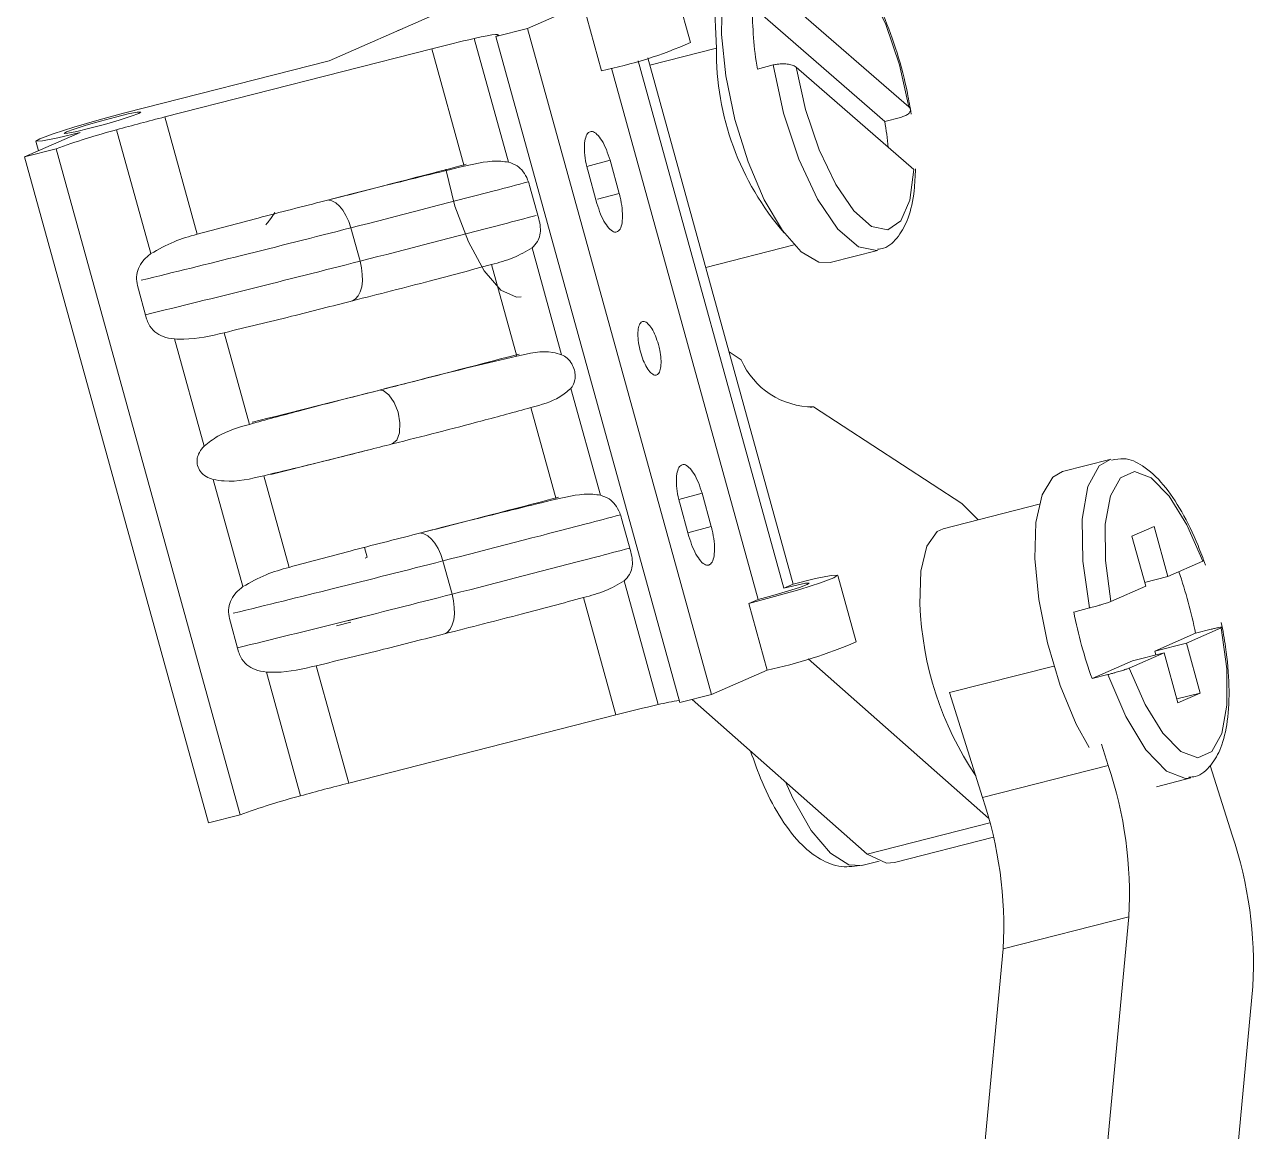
# Model space of a CAD drawing. Header units: millimetres. Extents: x 0 to 1189, y 0 to 841.
# Drawn here: x 305.9 to 313, y 554.28 to 560.67 of the extents above; entities that cross this region are included whole.
import ezdxf

# ---------------------------------------------------------------- set-up
doc = ezdxf.new("R2010")
doc.units = ezdxf.units.MM
doc.layers.get('0').update_dxf_attribs({"lineweight": 18})

msp = doc.modelspace()

# ---------------------------------------------------------------- linework, layer by layer
at = {"color": 7, "linetype": 'Continuous', "lineweight": 15}
for p, q in [((309.768, 563.5595), (309.8976, 560.5386)), ((309.7478, 560.5706), (309.6414, 560.9556)), ((308.8049, 560.6517), (309.127, 560.7927)), ((309.2334, 560.4077), (309.127, 560.7927)), ((310.8715, 560.1149), (310.1066, 560.7793)), ((311.011, 560.1979), (310.3305, 560.789)), ((307.6584, 560.4649), (308.2382, 560.7186)), ((308.6232, 560.6054), (308.8049, 560.6517)), ((308.8049, 560.6517), (309.8689, 556.8018)), ((308.4976, 560.5938), (308.6953, 559.8785)), ((308.6232, 560.6054), (309.6872, 556.7554)), ((306.7077, 560.1401), (308.2523, 560.5342)), ((308.2523, 560.5342), (308.4397, 559.8562)), ((309.5017, 560.4818), (310.3423, 557.4405)), ((307.6584, 560.4649), (306.4773, 560.1635)), ((309.2906, 560.4226), (310.1394, 557.3517)), ((310.2876, 557.4165), (309.445, 560.4652)), ((310.1346, 560.4175), (310.2254, 560.4407)), ((310.3585, 560.4272), (311.039, 559.8361)), ((306.7077, 560.1401), (306.8952, 559.462)), ((310.8715, 560.1149), (310.9624, 560.1381)), ((306.4296, 560.0661), (306.6274, 559.3504)), ((306.2196, 560.0508), (305.8975, 559.9098)), ((305.9629, 560.0006), (305.9782, 559.9452)), ((305.8975, 559.9098), (306.0792, 559.9562)), ((306.0792, 559.9562), (307.1433, 556.1062)), ((305.8975, 559.9098), (306.9615, 556.0599)), ((309.3358, 559.6973), (309.2826, 559.8898)), ((309.1538, 559.8334), (309.207, 559.6409)), ((308.8175, 559.7445), (308.8707, 559.552)), ((307.8371, 559.3066), (307.7839, 559.4991)), ((308.8319, 559.3841), (309.0028, 558.7661)), ((309.8365, 559.2705), (310.3466, 559.4006)), ((310.5562, 559.2993), (310.8288, 559.3689)), ((308.5969, 559.2873), (308.7433, 558.7578)), ((306.603, 558.9734), (306.5498, 559.1659)), ((306.7638, 558.8569), (306.935, 558.2376)), ((307.0523, 558.8933), (307.1987, 558.3636)), ((310.0411, 558.7368), (309.9715, 558.7821)), ((309.0565, 558.5716), (309.2273, 557.9535)), ((308.8254, 558.4607), (308.9717, 557.9312)), ((310.4592, 558.4647), (310.441, 558.4601)), ((311.3175, 557.9063), (310.4592, 558.4647)), ((307.3205, 558.073), (307.8887, 558.2162)), ((312.1719, 558.1609), (311.8993, 558.0914)), ((307.2808, 558.0667), (307.4272, 557.537)), ((306.9883, 558.0447), (307.1595, 557.4254)), ((309.8679, 557.7723), (309.8147, 557.9648)), ((309.6858, 557.9084), (309.739, 557.7159)), ((311.7639, 557.902), (311.2096, 557.7605)), ((311.4116, 557.8121), (311.3175, 557.9063)), ((309.3495, 557.8195), (309.4027, 557.627)), ((312.4291, 557.773), (312.3002, 557.7167)), ((312.3002, 557.7167), (312.38, 557.4279)), ((312.5089, 557.4843), (312.4291, 557.773)), ((307.8634, 557.6525), (307.879, 557.596)), ((307.879, 557.596), (307.8661, 557.5903)), ((308.3691, 557.3816), (308.3159, 557.5741)), ((312.7106, 557.5725), (312.5089, 557.4843)), ((309.364, 557.4592), (309.5617, 556.7439)), ((310.2876, 557.4165), (310.3423, 557.4405)), ((310.7054, 557.1056), (310.599, 557.4906)), ((312.38, 557.4279), (312.1783, 557.3397)), ((312.374, 557.4499), (312.5089, 557.4843)), ((309.129, 557.3623), (309.3164, 556.6843)), ((310.0846, 557.3277), (310.1394, 557.3517)), ((310.191, 556.9427), (310.0846, 557.3277)), ((311.9636, 557.2788), (312.0544, 557.302)), ((307.135, 557.0484), (307.0818, 557.2409)), ((307.7836, 557.2199), (307.7018, 557.199)), ((307.848, 557.2481), (307.7662, 557.2272)), ((312.4336, 557.0529), (312.6683, 557.1556)), ((312.6153, 557.0993), (312.817, 557.1875)), ((312.6683, 557.1556), (312.7591, 557.1788)), ((312.4336, 557.0529), (312.6153, 557.0993)), ((312.6951, 556.8105), (312.6153, 557.0993)), ((310.4286, 557.0078), (311.4719, 556.0869)), ((312.2847, 556.9547), (312.4864, 557.0429)), ((312.3047, 556.9965), (312.4864, 557.0429)), ((312.4396, 557.031), (312.4336, 557.0529)), ((312.4864, 557.0429), (312.5662, 556.7542)), ((307.2959, 556.9319), (307.4937, 556.2162)), ((307.5844, 556.9683), (307.7718, 556.2901)), ((309.8689, 556.8018), (310.191, 556.9427)), ((312.07, 556.8938), (312.3047, 556.9965)), ((312.07, 556.8938), (312.1609, 556.917)), ((309.6872, 556.7554), (309.8689, 556.8018)), ((311.2456, 556.8126), (311.437, 556.2065)), ((312.5602, 556.7761), (312.6951, 556.8105)), ((312.5662, 556.7542), (312.6951, 556.8105)), ((309.7574, 556.7733), (310.7704, 555.879)), ((307.7718, 556.2901), (309.3164, 556.6843)), ((312.125, 556.515), (312.1639, 556.392)), ((311.437, 556.2065), (312.1639, 556.392)), ((312.8807, 555.9894), (312.7535, 556.3923)), ((312.4418, 556.2689), (312.6417, 556.3199)), ((306.9615, 556.0599), (307.1433, 556.1062)), ((311.479, 556.0598), (310.7704, 555.879)), ((310.9278, 555.831), (311.4991, 555.9767)), ((310.7387, 555.8137), (310.8385, 555.8391)), ((312.2828, 555.5176), (311.556, 555.3321)), ((312.2828, 555.5176), (312.0759, 553.3173)), ((311.556, 555.3321), (311.3845, 553.5085)), ((312.8615, 553.6458), (312.9996, 555.115))]:
    msp.add_line(p, q, dxfattribs=at)
at = {"color": 8, "linetype": 'Continuous', "lineweight": 15}
for p, q in [((308.0827, 560.6497), (308.0526, 560.6374)), ((309.5132, 560.4405), (309.8976, 560.5386)), ((309.1485, 559.8544), (309.2826, 559.8898)), ((309.2105, 559.6642), (309.3358, 559.6973)), ((309.6805, 557.9294), (309.8147, 557.9648)), ((309.7333, 557.7368), (309.8679, 557.7723)), ((311.2456, 556.8126), (311.8487, 556.9665))]:
    msp.add_line(p, q, dxfattribs=at)
at = {"color": 7, "linetype": 'Continuous', "lineweight": 15}
for points in [[(310.0864, 561.1403), (310.0228, 561.1009), (309.9633, 560.993), (309.9304, 560.8278), (309.9264, 560.6175), (309.9518, 560.3777), (310.0045, 560.1262), (310.0808, 559.8816), (310.1748, 559.6621), (310.2798, 559.484), (310.3878, 559.3605)], [(311.011, 560.1979), (310.9559, 560.442), (310.8771, 560.6748), (310.7816, 560.876), (310.6776, 561.0281), (310.5742, 561.1179), (310.4805, 561.1375), (310.4046, 561.0852), (310.3531, 560.9655), (310.3305, 560.789)], [(308.4976, 560.5938), (308.5378, 560.6027), (308.572, 560.6096), (308.5996, 560.6144), (308.62, 560.6171), (308.6327, 560.6175), (308.6375, 560.6156), (308.6343, 560.6115), (308.6232, 560.6054)], [(310.3585, 560.4272), (310.4137, 560.1831), (310.4924, 559.9503), (310.588, 559.7491), (310.6919, 559.597), (310.7953, 559.5072), (310.889, 559.4876), (310.9649, 559.5399), (311.0164, 559.6596), (311.039, 559.8361)], [(306.4773, 560.1635), (306.3284, 560.1238), (306.1826, 560.0814), (306.062, 560.043), (305.985, 560.0144), (305.9634, 559.9999), (306.0003, 560.0017), (306.0903, 560.0196), (306.2196, 560.0508)], [(306.1395, 560.0538), (306.127, 560.0455), (306.1483, 560.0465), (306.2, 560.0568), (306.2743, 560.0747), (306.36, 560.0976), (306.4438, 560.1219), (306.5131, 560.144), (306.5574, 560.1605), (306.5698, 560.1688), (306.5486, 560.1678), (306.4968, 560.1575), (306.4225, 560.1396), (306.3369, 560.1167), (306.253, 560.0924), (306.1837, 560.0703), (306.1395, 560.0538)], [(308.7681, 559.1011), (308.7416, 559.0985), (308.6515, 559.1398), (308.5553, 559.2504), (308.4634, 559.4183), (308.3857, 559.6254), (308.3327, 559.8386)], [(310.3878, 559.3605), (310.4909, 559.3006), (310.5562, 559.2993)], [(307.794, 559.0778), (307.8118, 559.0881), (307.8269, 559.1055), (307.8387, 559.1294), (307.8467, 559.1588), (307.8506, 559.1926), (307.8502, 559.2295), (307.8457, 559.268), (307.8371, 559.3066)], [(311.8993, 558.0914), (311.8422, 558.0585), (311.7805, 557.9562), (311.7451, 557.7956), (311.7385, 557.5888), (311.7613, 557.3509), (311.8117, 557.0997), (311.886, 556.8537), (311.9788, 556.6313), (312.0523, 556.4964)], [(312.7106, 557.5725), (312.6183, 557.783), (312.5155, 557.9482), (312.4112, 558.0537), (312.3144, 558.0904), (312.2336, 558.0551), (312.1758, 557.9507), (312.146, 557.7865), (312.1469, 557.5767), (312.1783, 557.3397)], [(311.0747, 557.3237), (311.0801, 557.5152), (311.1146, 557.6597), (311.1751, 557.7442), (311.2096, 557.7605)], [(310.3423, 557.4405), (310.4716, 557.4717), (310.5616, 557.4895), (310.5986, 557.4913), (310.5769, 557.4768), (310.4999, 557.4482), (310.3794, 557.4098), (310.2335, 557.3675), (310.0846, 557.3277)], [(310.1394, 557.3517), (310.225, 557.3745), (310.3089, 557.3989), (310.3782, 557.4209), (310.4225, 557.4374), (310.4349, 557.4458), (310.4136, 557.4447), (310.3619, 557.4344), (310.2876, 557.4165)], [(308.326, 557.1528), (308.3438, 557.1631), (308.3589, 557.1805), (308.3707, 557.2044), (308.3787, 557.2338), (308.3826, 557.2676), (308.3823, 557.3045), (308.3777, 557.343), (308.3691, 557.3816)], [(312.2847, 556.9547), (312.377, 556.7442), (312.4798, 556.579), (312.5841, 556.4734), (312.6809, 556.4368), (312.7617, 556.4721), (312.8195, 556.5765), (312.8493, 556.7407), (312.8484, 556.9505), (312.817, 557.1875)], [(310.2973, 556.2966), (310.3401, 556.2026), (310.4466, 556.0164), (310.557, 555.8848), (310.663, 555.8177), (310.7387, 555.8137)], [(310.7704, 555.879), (310.8817, 555.828), (310.9278, 555.831)]]:
    msp.add_lwpolyline(points, dxfattribs=at)
at = {"color": 8, "linetype": 'Continuous', "lineweight": 15}
for points in [[(310.83, 559.3692), (310.8249, 559.3679), (310.7185, 559.3887), (310.6008, 559.4909), (310.4825, 559.6653), (310.3743, 559.8963), (310.2859, 560.1627), (310.2254, 560.4407)], [(307.7839, 559.4991), (307.7715, 559.5363), (307.7559, 559.5707), (307.7378, 559.6008), (307.7177, 559.6256), (307.6964, 559.644), (307.6749, 559.6553), (307.657, 559.659)], [(308.0227, 558.2501), (308.0492, 558.2721), (308.0652, 558.3147), (308.0681, 558.3714), (308.0575, 558.4332), (308.0351, 558.4906), (308.0044, 558.5346), (307.9701, 558.5583), (307.9557, 558.5612)], [(312.0544, 557.302), (312.0161, 557.5734), (312.0131, 557.8147), (312.0457, 558.004), (312.1109, 558.1242), (312.1778, 558.1623)], [(308.3159, 557.5741), (308.3036, 557.6113), (308.288, 557.6457), (308.2698, 557.6758), (308.2497, 557.7006), (308.2285, 557.719), (308.207, 557.7303), (308.1891, 557.7341)], [(312.6417, 556.3199), (312.6106, 556.3163), (312.5001, 556.3596), (312.3812, 556.4827), (312.2646, 556.6742), (312.1609, 556.917)]]:
    msp.add_lwpolyline(points, dxfattribs=at)
at = {"color": 7, "linetype": 'Continuous', "lineweight": 15}
for centre, radius, start, end in [((312.1227, 560.7533), 2.0163, 179.26067, 189.58751), ((310.7213, 550.907), 9.9388, 102.92885, 104.38426), ((308.7454, 562.8416), 2.4823, 281.3365, 293.81527), ((311.5012, 560.521), 1.6037, 179.36845, 220.93932), ((310.3902, 545.7337), 14.8696, 104.33864, 105.44761), ((307.427, 556.2731), 3.922, 104.73255, 110.0997), ((308.5692, 559.7405), 2.3326, 5.51498, 9.23619), ((310.4552, 558.9158), 0.4511, 203.37857, 270.51666), ((310.0208, 556.6314), 2.6988, 11.20086, 19.042), ((312.9746, 557.3938), 1.9012, 182.11459, 213.93701), ((314.6031, 557.8012), 2.6907, 191.19337, 199.70662), ((309.5892, 559.7363), 2.8577, 282.15858, 292.99319), ((311.8169, 546.9274), 10.0722, 102.93849, 104.37462), ((309.8376, 555.6256), 1.1518, 97.66288, 103.85927), ((309.9267, 555.6424), 2.3594, 356.96847, 18.52392), ((311.4333, 541.9629), 14.7877, 104.33557, 105.45068), ((308.4911, 552.4231), 3.922, 104.73255, 110.0997), ((309.1998, 555.4569), 2.3594, 356.96849, 18.52389), ((310.6436, 555.2398), 2.3593, 356.96815, 18.52424)]:
    msp.add_arc(centre, radius, start, end, dxfattribs=at)
for points, knots in [([(311.0245, 560.1561), (311.0176, 560.1965), (310.9973, 560.3144), (310.9453, 560.5131), (310.8645, 560.7349), (310.768, 560.9289), (310.6593, 561.0845), (310.5508, 561.1793), (310.4434, 561.225), (310.382, 561.2092), (310.358, 561.203)], [0, 0, 0, 0, 0.101379, 0.295274, 0.489768, 0.685398, 0.88423, 1.090367, 1.247124, 1.34763, 1.34763, 1.34763, 1.34763]), ([(310.2254, 560.4407), (310.2298, 560.4417), (310.2403, 560.4442), (310.2626, 560.4472), (310.2919, 560.448), (310.3229, 560.4439), (310.3457, 560.4365), (310.3548, 560.4299), (310.3585, 560.4272)], [0, 0, 0, 0, 0.0124314, 0.0294321, 0.0585313, 0.0876115, 0.1171641, 0.137628, 0.137628, 0.137628, 0.137628]), ([(310.9624, 560.1381), (310.9711, 560.1407), (310.9894, 560.1462), (311.0094, 560.1585), (311.0206, 560.1726), (311.0213, 560.1865), (311.0142, 560.1943), (311.011, 560.1979)], [0, 0, 0, 0, 0.0181565, 0.03815951, 0.05838712, 0.07903676, 0.09644157, 0.09644157, 0.09644157, 0.09644157]), ([(309.2826, 559.8898), (309.2759, 559.9111), (309.2626, 559.9538), (309.2355, 560.0065), (309.2071, 560.0432), (309.1797, 560.0593), (309.1568, 560.0531), (309.1407, 560.0254), (309.1334, 559.9791), (309.1357, 559.9197), (309.1445, 559.8686), (309.152, 559.8402), (309.1538, 559.8334)], [0, 0, 0, 0, 0.0481026, 0.0962013, 0.1443022, 0.1924041, 0.2405034, 0.2886059, 0.3367052, 0.3848103, 0.4329063, 0.4479812, 0.4479812, 0.4479812, 0.4479812]), ([(307.6344, 559.6553), (307.752, 559.6854), (308.02, 559.7542), (308.2889, 559.8195), (308.4397, 559.8562)], [0, 0, 0, 0, 0.3644021, 0.8300128, 0.8300128, 0.8300128, 0.8300128]), ([(308.4518, 559.8668), (308.4327, 559.8617), (308.1566, 559.789), (307.8897, 559.721), (307.6414, 559.6576)], [0, 0, 0, 0, 0.0579101, 0.8369564, 0.8369564, 0.8369564, 0.8369564]), ([(308.4397, 559.8562), (308.5127, 559.8727), (308.6019, 559.8929), (308.681, 559.8807), (308.6953, 559.8785)], [0, 0, 0, 0, 0.2114351, 0.2583594, 0.2583594, 0.2583594, 0.2583594]), ([(308.6953, 559.8785), (308.7126, 559.873), (308.7443, 559.863), (308.7813, 559.826), (308.8049, 559.7843), (308.8141, 559.7554), (308.8175, 559.7445)], [0, 0, 0, 0, 0.0603057, 0.110427, 0.1607686, 0.1911066, 0.1911066, 0.1911066, 0.1911066]), ([(310.8298, 559.3758), (310.8417, 559.3771), (310.8909, 559.3828), (310.9563, 559.4506), (311.013, 559.5586), (311.0426, 559.6915), (311.0471, 559.7979), (311.0488, 559.8401)], [0, 0, 0, 0, 0.0399555, 0.1656508, 0.2952567, 0.4513593, 0.5542853, 0.5542853, 0.5542853, 0.5542853]), ([(306.8952, 559.462), (307.0126, 559.4936), (307.2585, 559.5598), (307.5054, 559.6225), (307.6344, 559.6553)], [0, 0, 0, 0, 0.3647921, 0.7640735, 0.7640735, 0.7640735, 0.7640735]), ([(309.207, 559.6409), (309.2137, 559.6196), (309.2271, 559.5769), (309.2541, 559.5241), (309.2826, 559.4875), (309.3099, 559.4714), (309.3329, 559.4776), (309.3489, 559.5053), (309.3562, 559.5516), (309.3539, 559.611), (309.3452, 559.6621), (309.3376, 559.6905), (309.3358, 559.6973)], [0, 0, 0, 0, 0.0481045, 0.0962079, 0.1443098, 0.1924119, 0.2405169, 0.288616, 0.3367192, 0.3848229, 0.4329201, 0.4479952, 0.4479952, 0.4479952, 0.4479952]), ([(307.3442, 559.5873), (307.334, 559.5722), (307.3162, 559.5457), (307.2999, 559.5257), (307.2929, 559.5172)], [0, 0, 0, 0, 0.04953554, 0.08695926, 0.08695926, 0.08695926, 0.08695926]), ([(308.8707, 559.552), (308.8743, 559.5356), (308.8816, 559.5027), (308.879, 559.4568), (308.8646, 559.4154), (308.8435, 559.3952), (308.8319, 559.3841)], [0, 0, 0, 0, 0.0431104, 0.0861779, 0.1301251, 0.183309, 0.183309, 0.183309, 0.183309]), ([(306.6274, 559.3504), (306.6718, 559.3753), (306.7588, 559.4241), (306.8504, 559.4495), (306.8952, 559.462)], [0, 0, 0, 0, 0.1486574, 0.2911247, 0.2911247, 0.2911247, 0.2911247]), ([(306.5498, 559.1659), (306.5469, 559.1826), (306.541, 559.2161), (306.5538, 559.2664), (306.582, 559.3135), (306.6114, 559.3374), (306.6274, 559.3504)], [0, 0, 0, 0, 0.0504604, 0.1008484, 0.1522915, 0.2136374, 0.2136374, 0.2136374, 0.2136374]), ([(308.8319, 559.3841), (308.7969, 559.3634), (308.7287, 559.3232), (308.64, 559.299), (308.5969, 559.2873)], [0, 0, 0, 0, 0.1311887, 0.2553526, 0.2553526, 0.2553526, 0.2553526]), ([(308.5969, 559.2873), (308.4794, 559.2557), (308.2123, 559.1838), (307.9441, 559.1159), (307.794, 559.0778)], [0, 0, 0, 0, 0.3651533, 0.8298405, 0.8298405, 0.8298405, 0.8298405]), ([(307.794, 559.0778), (307.6763, 559.0476), (307.4296, 558.9844), (307.1819, 558.9246), (307.0523, 558.8933)], [0, 0, 0, 0, 0.3644072, 0.7642526, 0.7642526, 0.7642526, 0.7642526]), ([(306.7638, 558.8569), (306.7414, 558.8602), (306.7003, 558.8662), (306.6484, 558.8966), (306.6166, 558.9345), (306.6067, 558.9628), (306.603, 558.9734)], [0, 0, 0, 0, 0.0670231, 0.1228222, 0.1788576, 0.2121579, 0.2121579, 0.2121579, 0.2121579]), ([(309.5624, 558.8254), (309.557, 558.8425), (309.5463, 558.8766), (309.5247, 558.9188), (309.5019, 558.9481), (309.48, 558.961), (309.4617, 558.9561), (309.4488, 558.9339), (309.443, 558.8969), (309.4448, 558.8493), (309.4541, 558.7965), (309.4697, 558.7444), (309.49, 558.6989), (309.5126, 558.6651), (309.5351, 558.6468), (309.5548, 558.6462), (309.5695, 558.6632), (309.5777, 558.6959), (309.5782, 558.7407), (309.5723, 558.7862), (309.5651, 558.8145), (309.5624, 558.8254)], [0, 0, 0, 0, 0.0384803, 0.0769634, 0.115447, 0.1539282, 0.1924133, 0.2308966, 0.2693782, 0.3078571, 0.3463433, 0.3848293, 0.4233124, 0.461795, 0.5002737, 0.5387589, 0.5772398, 0.6157252, 0.6542102, 0.6926878, 0.7167772, 0.7167772, 0.7167772, 0.7167772]), ([(307.0523, 558.8933), (306.9754, 558.875), (306.8811, 558.8526), (306.782, 558.8563), (306.7638, 558.8569)], [0, 0, 0, 0, 0.2383328, 0.2918933, 0.2918933, 0.2918933, 0.2918933]), ([(308.7433, 558.7578), (308.815, 558.7743), (308.9059, 558.7952), (308.9859, 558.7712), (309.0028, 558.7661)], [0, 0, 0, 0, 0.2076774, 0.2633001, 0.2633001, 0.2633001, 0.2633001]), ([(307.9376, 558.558), (308.0318, 558.582), (308.2129, 558.6282), (308.4811, 558.6962), (308.6559, 558.7373), (308.7433, 558.7578)], [0, 0, 0, 0, 0.2915288, 0.5607801, 0.830053, 0.830053, 0.830053, 0.830053]), ([(308.7566, 558.7699), (308.737, 558.7647), (308.4601, 558.6918), (308.1925, 558.6235), (307.944, 558.5601)], [0, 0, 0, 0, 0.0595292, 0.8393362, 0.8393362, 0.8393362, 0.8393362]), ([(309.0028, 558.7661), (309.0141, 558.7602), (309.0368, 558.7482), (309.0624, 558.7158), (309.0774, 558.6788), (309.0824, 558.6441), (309.0788, 558.61), (309.0683, 558.5866), (309.0587, 558.5744), (309.0565, 558.5716)], [0, 0, 0, 0, 0.0409451, 0.0822331, 0.1174773, 0.1478867, 0.1782514, 0.219349, 0.2311071, 0.2311071, 0.2311071, 0.2311071]), ([(309.0565, 558.5716), (309.0361, 558.554), (308.9752, 558.5012), (308.8853, 558.4769), (308.8254, 558.4607)], [0, 0, 0, 0, 0.0867418, 0.2594871, 0.2594871, 0.2594871, 0.2594871]), ([(307.1987, 558.3636), (307.2926, 558.3894), (307.5374, 558.4568), (307.7846, 558.5188), (307.937, 558.5578), (307.9376, 558.558)], [0, 0, 0, 0, 0.2920585, 0.761953, 0.7640661, 0.7640661, 0.7640661, 0.7640661]), ([(307.944, 558.5601), (307.6965, 558.497), (307.4485, 558.4338), (307.2147, 558.3763), (307.2142, 558.3762)], [0, 0, 0, 0, 0.7508798, 0.7525953, 0.7525953, 0.7525953, 0.7525953]), ([(308.8254, 558.4607), (308.7314, 558.4349), (308.4653, 558.362), (308.1972, 558.2938), (308.0234, 558.2502), (308.0227, 558.2501)], [0, 0, 0, 0, 0.2924342, 0.8277745, 0.8298328, 0.8298328, 0.8298328, 0.8298328]), ([(306.935, 558.2376), (306.9614, 558.258), (307.0412, 558.3197), (307.1356, 558.346), (307.1987, 558.3636)], [0, 0, 0, 0, 0.0974303, 0.2949608, 0.2949608, 0.2949608, 0.2949608]), ([(306.9883, 558.0447), (306.9741, 558.0494), (306.9457, 558.0588), (306.913, 558.0879), (306.896, 558.1237), (306.8935, 558.1593), (306.9029, 558.1958), (306.9195, 558.2214), (306.9324, 558.2349), (306.935, 558.2376)], [0, 0, 0, 0, 0.044547, 0.0894565, 0.1279345, 0.1612135, 0.194476, 0.2396616, 0.2508165, 0.2508165, 0.2508165, 0.2508165]), ([(308.0227, 558.2501), (307.9286, 558.226), (307.6819, 558.1627), (307.4341, 558.1034), (307.2808, 558.0667)], [0, 0, 0, 0, 0.2915363, 0.7642862, 0.7642862, 0.7642862, 0.7642862]), ([(312.7257, 557.5504), (312.7116, 557.5884), (312.6704, 557.6995), (312.5895, 557.8646), (312.482, 558.0241), (312.3739, 558.1232), (312.2691, 558.1738), (312.2069, 558.1615), (312.1832, 558.1569)], [0, 0, 0, 0, 0.0929167, 0.2716991, 0.4533405, 0.6412409, 0.7870693, 0.8769058, 0.8769058, 0.8769058, 0.8769058]), ([(307.2808, 558.0667), (307.2052, 558.0485), (307.1089, 558.0253), (307.0096, 558.0413), (306.9883, 558.0447)], [0, 0, 0, 0, 0.2325018, 0.2958094, 0.2958094, 0.2958094, 0.2958094]), ([(309.8147, 557.9648), (309.808, 557.9861), (309.7946, 558.0288), (309.7676, 558.0816), (309.7391, 558.1182), (309.7118, 558.1343), (309.6888, 558.1282), (309.6728, 558.1004), (309.6654, 558.0541), (309.6677, 557.9947), (309.6765, 557.9436), (309.684, 557.9152), (309.6858, 557.9084)], [0, 0, 0, 0, 0.0481038, 0.0962028, 0.1443095, 0.1924118, 0.240513, 0.288616, 0.3367161, 0.384822, 0.4329186, 0.447994, 0.447994, 0.447994, 0.447994]), ([(308.1664, 557.7303), (308.2841, 557.7605), (308.552, 557.8292), (308.8209, 557.8945), (308.9717, 557.9312)], [0, 0, 0, 0, 0.3644034, 0.8300128, 0.8300128, 0.8300128, 0.8300128]), ([(308.9838, 557.9418), (308.9647, 557.9368), (308.6886, 557.8641), (308.4218, 557.796), (308.1734, 557.7326)], [0, 0, 0, 0, 0.0579115, 0.8369578, 0.8369578, 0.8369578, 0.8369578]), ([(308.9717, 557.9312), (309.0448, 557.9477), (309.134, 557.9679), (309.213, 557.9558), (309.2273, 557.9535)], [0, 0, 0, 0, 0.2114365, 0.2583608, 0.2583608, 0.2583608, 0.2583608]), ([(309.2273, 557.9535), (309.2447, 557.9481), (309.2764, 557.938), (309.3133, 557.901), (309.337, 557.8593), (309.3461, 557.8304), (309.3495, 557.8195)], [0, 0, 0, 0, 0.0603056, 0.1104268, 0.1607595, 0.191107, 0.191107, 0.191107, 0.191107]), ([(307.4272, 557.537), (307.5446, 557.5686), (307.7905, 557.6349), (308.0374, 557.6975), (308.1664, 557.7303)], [0, 0, 0, 0, 0.3647934, 0.7640735, 0.7640735, 0.7640735, 0.7640735]), ([(309.739, 557.7159), (309.7457, 557.6946), (309.7591, 557.6519), (309.7862, 557.5992), (309.8146, 557.5625), (309.842, 557.5464), (309.8649, 557.5526), (309.881, 557.5803), (309.8883, 557.6266), (309.886, 557.686), (309.8772, 557.7371), (309.8697, 557.7655), (309.8679, 557.7723)], [0, 0, 0, 0, 0.0481042, 0.0962014, 0.1443033, 0.1924075, 0.2405126, 0.2886117, 0.3367148, 0.3848185, 0.4329158, 0.4479911, 0.4479911, 0.4479911, 0.4479911]), ([(309.4027, 557.627), (309.4064, 557.6106), (309.4136, 557.5777), (309.411, 557.5318), (309.3966, 557.4904), (309.3755, 557.4702), (309.364, 557.4592)], [0, 0, 0, 0, 0.0431104, 0.0861778, 0.1301253, 0.1833085, 0.1833085, 0.1833085, 0.1833085]), ([(312.7151, 557.5758), (312.7155, 557.5756), (312.7166, 557.5753), (312.7129, 557.5736), (312.7106, 557.5725)], [0, 0, 0, 0, 0.002409925, 0.006674682, 0.006674682, 0.006674682, 0.006674682]), ([(307.1595, 557.4254), (307.2039, 557.4503), (307.2908, 557.4991), (307.3824, 557.5245), (307.4272, 557.537)], [0, 0, 0, 0, 0.1486628, 0.2911268, 0.2911268, 0.2911268, 0.2911268]), ([(307.0818, 557.2409), (307.0789, 557.2576), (307.0731, 557.2911), (307.0858, 557.3414), (307.114, 557.3885), (307.1435, 557.4124), (307.1595, 557.4254)], [0, 0, 0, 0, 0.0504604, 0.1008486, 0.1522904, 0.2136366, 0.2136366, 0.2136366, 0.2136366]), ([(309.364, 557.4592), (309.3289, 557.4385), (309.2607, 557.3982), (309.1721, 557.3741), (309.129, 557.3623)], [0, 0, 0, 0, 0.1311887, 0.2553526, 0.2553526, 0.2553526, 0.2553526]), ([(309.129, 557.3623), (309.0114, 557.3307), (308.7444, 557.2589), (308.4762, 557.1909), (308.326, 557.1528)], [0, 0, 0, 0, 0.3651534, 0.829842, 0.829842, 0.829842, 0.829842]), ([(312.1783, 557.3397), (312.1754, 557.3384), (312.1679, 557.3354), (312.1469, 557.3283), (312.1203, 557.3201), (312.0919, 557.312), (312.0706, 557.3062), (312.0575, 557.3028), (312.0544, 557.302)], [0, 0, 0, 0, 0.019052, 0.0480574, 0.0765794, 0.0945227, 0.1214319, 0.1295636, 0.1295636, 0.1295636, 0.1295636]), ([(312.6304, 556.324), (312.6428, 556.3247), (312.6929, 556.3275), (312.7623, 556.3924), (312.8214, 556.4967), (312.8571, 556.6472), (312.8661, 556.8448), (312.8497, 557.0442), (312.8262, 557.1711), (312.8173, 557.2188)], [0, 0, 0, 0, 0.0476225, 0.1918897, 0.3379161, 0.5132286, 0.702405, 0.8870377, 0.9979314, 0.9979314, 0.9979314, 0.9979314]), ([(308.326, 557.1528), (308.2084, 557.1227), (307.9616, 557.0594), (307.714, 556.9996), (307.5844, 556.9683)], [0, 0, 0, 0, 0.3644033, 0.7642524, 0.7642524, 0.7642524, 0.7642524]), ([(312.817, 557.1875), (312.8195, 557.1888), (312.825, 557.1915), (312.82, 557.1921), (312.8044, 557.1895), (312.7825, 557.1847), (312.7658, 557.1805), (312.7591, 557.1788)], [0, 0, 0, 0, 0.01450065, 0.03058387, 0.04635515, 0.06174037, 0.0720093, 0.0720093, 0.0720093, 0.0720093]), ([(307.2959, 556.9319), (307.2734, 556.9352), (307.2323, 556.9412), (307.1804, 556.9716), (307.1486, 557.0095), (307.1387, 557.0378), (307.135, 557.0484)], [0, 0, 0, 0, 0.0670231, 0.1228222, 0.1788668, 0.2121561, 0.2121561, 0.2121561, 0.2121561]), ([(307.5844, 556.9683), (307.5074, 556.95), (307.4132, 556.9276), (307.314, 556.9313), (307.2959, 556.9319)], [0, 0, 0, 0, 0.2383328, 0.2918918, 0.2918918, 0.2918918, 0.2918918]), ([(312.1609, 556.917), (312.1682, 556.9189), (312.1815, 556.9224), (312.2064, 556.9292), (312.2339, 556.9372), (312.2611, 556.9459), (312.2773, 556.9515), (312.2831, 556.954), (312.2847, 556.9547)], [0, 0, 0, 0, 0.0191966, 0.0350922, 0.0626436, 0.0901761, 0.1181872, 0.1295607, 0.1295607, 0.1295607, 0.1295607]), ([(310.0955, 556.4748), (310.1167, 556.414), (310.1642, 556.2778), (310.26, 556.0958), (310.37, 555.9459), (310.4869, 555.8495), (310.6157, 555.7969), (310.7021, 555.81), (310.7435, 555.8163)], [0, 0, 0, 0, 0.158352, 0.35482, 0.559522, 0.736118, 0.879107, 1.010997, 1.010997, 1.010997, 1.010997])]:
    msp.add_open_spline(points, degree=3, knots=knots, dxfattribs=at)
at = {"color": 8, "linetype": 'Continuous', "lineweight": 15}
for points, knots in [([(307.7839, 559.4991), (308.0578, 559.5693), (308.3955, 559.6557), (308.7445, 559.7479), (308.8103, 559.7653)], [0, 0, 0, 0, 0.860387, 1.06045, 1.06045, 1.06045, 1.06045]), ([(307.8371, 559.3066), (308.111, 559.3768), (308.4463, 559.4626), (308.7928, 559.5541), (308.8562, 559.5708)], [0, 0, 0, 0, 0.860269, 1.052796, 1.052796, 1.052796, 1.052796]), ([(306.5721, 559.1965), (306.7636, 559.2434), (307.1557, 559.3395), (307.5713, 559.4451), (307.7839, 559.4991)], [0, 0, 0, 0, 0.610134, 1.24895, 1.24895, 1.24895, 1.24895]), ([(306.5965, 558.9969), (306.7975, 559.0461), (307.1989, 559.1445), (307.6245, 559.2526), (307.8371, 559.3066)], [0, 0, 0, 0, 0.640128, 1.278634, 1.278634, 1.278634, 1.278634]), ([(308.3159, 557.5741), (308.5899, 557.6443), (308.9275, 557.7308), (309.2765, 557.8229), (309.3424, 557.8403)], [0, 0, 0, 0, 0.860389, 1.060451, 1.060451, 1.060451, 1.060451]), ([(308.3691, 557.3816), (308.6431, 557.4518), (308.9812, 557.5384), (309.3306, 557.6307), (309.3969, 557.6482)], [0, 0, 0, 0, 0.860406, 1.061805, 1.061805, 1.061805, 1.061805]), ([(307.1042, 557.2715), (307.2957, 557.3184), (307.6877, 557.4145), (308.1033, 557.5201), (308.3159, 557.5741)], [0, 0, 0, 0, 0.610133, 1.248948, 1.248948, 1.248948, 1.248948]), ([(307.1286, 557.0719), (307.3295, 557.1211), (307.731, 557.2195), (308.1566, 557.3276), (308.3691, 557.3816)], [0, 0, 0, 0, 0.640128, 1.278635, 1.278635, 1.278635, 1.278635])]:
    msp.add_open_spline(points, degree=3, knots=knots, dxfattribs=at)

doc.saveas('drawing.dxf')
